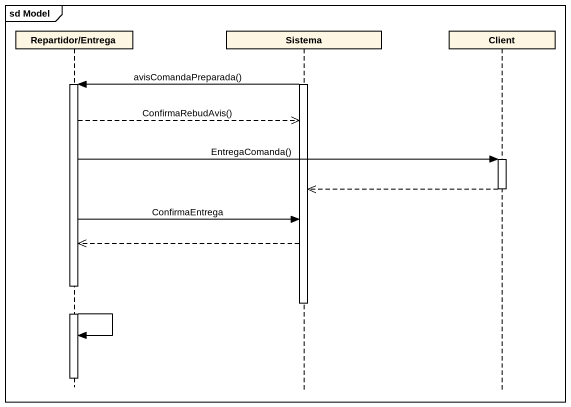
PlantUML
@startuml
mainframe sd Model
hide footbox
participant "Repartidor/Entrega" as Repartidor_Entrega
participant Sistema
participant Client

activate Sistema
Sistema -> Repartidor_Entrega : avisComandaPreparada()
activate Repartidor_Entrega
Repartidor_Entrega -->> Sistema : ConfirmaRebudAvis()
Repartidor_Entrega -> Client : EntregaComanda()
activate Client
Client -->> Sistema
deactivate Client
Repartidor_Entrega -> Sistema : ConfirmaEntrega
Sistema -->> Repartidor_Entrega
deactivate Sistema
Repartidor_Entrega -> Repartidor_Entrega
deactivate Repartidor_Entrega
@enduml
